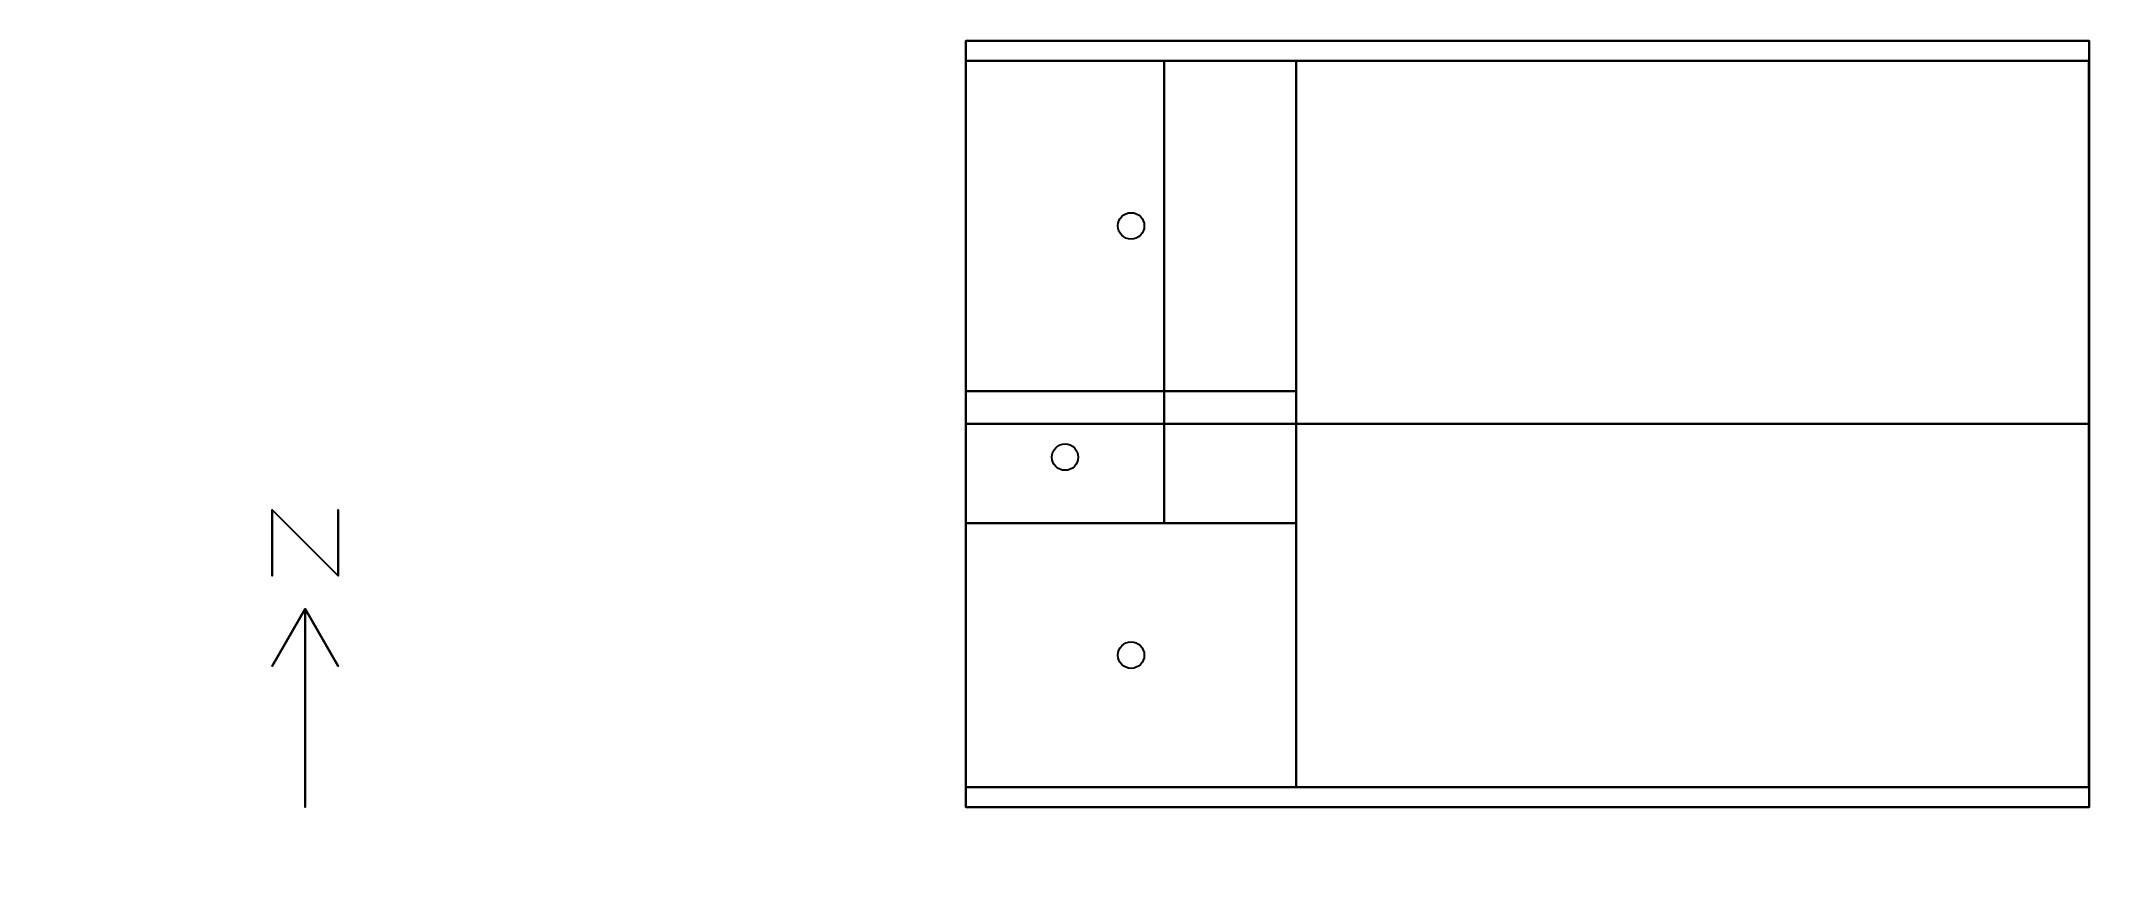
# Model space of a CAD drawing. Header units: metres. Extents: x -16.6 to 14.4, y -12.9 to -0.2.
import ezdxf

# ---------------------------------------------------------------- set-up
doc = ezdxf.new("R2010")
doc.units = ezdxf.units.M

msp = doc.modelspace()

# ---------------------------------------------------------------- linework, layer by layer
at = {"layer": '1', "color": 3}
for points in [[(-13.125, -7.3, 0.1), (-13.125, -7.3), (-13.125, -8.3), (-13.125, -8.3, 0.1)], [(-13.125, -7.3, 0.1), (-13.125, -7.3), (-12.125, -8.3), (-12.125, -8.3, 0.1)], [(-12.125, -7.3, 0.1), (-12.125, -7.3), (-12.125, -8.3), (-12.125, -8.3, 0.1)], [(-12.625, -8.8, 0.1), (-12.625, -8.8), (-13.125, -9.66603), (-13.125, -9.66603, 0.1)], [(-12.625, -8.8, 0.1), (-12.625, -8.8), (-12.625, -11.8), (-12.625, -11.8, 0.1)], [(-12.625, -8.8, 0.1), (-12.625, -8.8), (-12.125, -9.66603), (-12.125, -9.66603, 0.1)]]:
    msp.add_3dface(points, dxfattribs=at)
at = {"layer": 'BLOCK1_ZONE1', "color": 10}
msp.add_circle((-1.125, -6.501, 0.9), 0.2, dxfattribs=at)
msp.add_circle((-1.125, -6.501, 0.9), 0.2, dxfattribs=at)
at = {"layer": 'BLOCK1_ZONE1', "color": 43}
for points in [[(0.375, -5.5021, 3.5), (0.375, -5.5021), (-2.625, -5.5021), (-2.625, -5.5021, 3.5)], [(-2.625, -5.5021, 3.5), (-2.625, -5.5021), (-2.625, -7.5), (-2.625, -7.5, 3.5)], [(0.375, -7.5, 3.5), (0.375, -7.5), (0.375, -5.5021), (0.375, -5.5021, 3.5)], [(-2.625, -7.5, 3.5), (-2.625, -7.5), (0.375, -7.5), (0.375, -7.5, 3.5)]]:
    msp.add_3dface(points, dxfattribs=at)
at = {"layer": 'BLOCK1_ZONE1', "color": 8}
msp.add_3dface([(-2.625, -7.5), (-2.625, -5.5021), (0.375, -5.5021), (0.375, -7.5)], dxfattribs=at)
at = {"layer": 'BLOCK1_ZONE1', "color": 15}
msp.add_3dface([(0.375, -7.5, 3.5), (0.375, -5.5021, 3.5), (-2.625, -5.5021, 3.5), (-2.625, -7.5, 3.5)], dxfattribs=at)
at = {"layer": 'BLOCK1_ZONE1', "color": 143}
msp.add_3dface([(-2.625, -6.31969, 2.36), (-2.625, -6.31969, 0.94), (-2.625, -6.68242, 0.94), (-2.625, -6.68242, 2.36)], dxfattribs=at)
at = {"layer": 'BLOCK1_ZONE2', "color": 10}
msp.add_circle((-0.125, -9.5, 0.9), 0.2, dxfattribs=at)
msp.add_circle((-0.125, -9.5, 0.9), 0.2, dxfattribs=at)
at = {"layer": 'BLOCK1_ZONE2', "color": 43}
for points in [[(0.375, -7.5, 3.5), (0.375, -7.5), (-2.625, -7.5), (-2.625, -7.5, 3.5)], [(-2.625, -7.5, 3.5), (-2.625, -7.5), (-2.625, -11.5), (-2.625, -11.5, 3.5)], [(2.375, -7.5, 3.5), (2.375, -7.5), (0.375, -7.5), (0.375, -7.5, 3.5)], [(2.375, -11.5, 3.5), (2.375, -11.5), (2.375, -7.5), (2.375, -7.5, 3.5)], [(-2.625, -11.5, 3.5), (-2.625, -11.5), (2.375, -11.5), (2.375, -11.5, 3.5)]]:
    msp.add_3dface(points, dxfattribs=at)
at = {"layer": 'BLOCK1_ZONE2', "color": 8}
msp.add_3dface([(-2.625, -11.5), (-2.625, -7.5), (2.375, -7.5), (2.375, -11.5)], dxfattribs=at)
at = {"layer": 'BLOCK1_ZONE2', "color": 15}
msp.add_3dface([(2.375, -11.5, 3.5), (2.375, -7.5, 3.5), (-2.625, -7.5, 3.5), (-2.625, -11.5, 3.5)], dxfattribs=at)
at = {"layer": 'BLOCK1_ZONE2', "color": 143}
msp.add_3dface([(-0.3103, -11.5, 2.36), (-0.3103, -11.5, 0.94), (0.6342, -11.5, 0.94), (0.6342, -11.5, 2.36)], dxfattribs=at)
at = {"layer": 'BLOCK1_ZONE3', "color": 10}
msp.add_circle((-0.125, -3.001, 0.9), 0.2, dxfattribs=at)
msp.add_circle((-0.125, -3.001, 0.9), 0.2, dxfattribs=at)
at = {"layer": 'BLOCK1_ZONE3', "color": 43}
for points in [[(2.375, -0.5, 3.5), (2.375, -0.5), (-2.625, -0.5), (-2.625, -0.5, 3.5)], [(-2.625, -0.5, 3.5), (-2.625, -0.5), (-2.625, -5.5021), (-2.625, -5.5021, 3.5)], [(2.375, -7.5, 3.5), (2.375, -7.5), (2.375, -0.5), (2.375, -0.5, 3.5)], [(-2.625, -5.5021, 3.5), (-2.625, -5.5021), (0.375, -5.5021), (0.375, -5.5021, 3.5)], [(0.375, -5.5021, 3.5), (0.375, -5.5021), (0.375, -7.5), (0.375, -7.5, 3.5)], [(0.375, -7.5, 3.5), (0.375, -7.5), (2.375, -7.5), (2.375, -7.5, 3.5)]]:
    msp.add_3dface(points, dxfattribs=at)
at = {"layer": 'BLOCK1_ZONE3', "color": 8}
for points in [[(-2.625, -5.5021), (-2.625, -0.5), (2.375, -0.5), (2.375, -5.5021)], [(0.375, -7.5), (0.375, -5.5021), (2.375, -5.5021), (2.375, -7.5)]]:
    msp.add_3dface(points, dxfattribs=at)
at = {"layer": 'BLOCK1_ZONE3', "color": 15}
for points in [[(0.375, -5.5021, 3.5), (0.375, -0.5, 3.5), (-2.625, -0.5, 3.5), (-2.625, -5.5021, 3.5)], [(2.375, -7.5, 3.5), (2.375, -0.5, 3.5), (0.375, -0.5, 3.5), (0.375, -7.5, 3.5)]]:
    msp.add_3dface(points, dxfattribs=at)
at = {"layer": 'BLOCK1_ZONE3', "color": 143}
msp.add_3dface([(0.6342, -0.5, 2.36), (0.6342, -0.5, 0.94), (-0.3103, -0.5, 0.94), (-0.3103, -0.5, 2.36)], dxfattribs=at)
at = {"layer": 'Building Shading', "color": 195}
for points in [[(-2.625, -6, 14.3493), (-2.625, -0.2, 11.00067), (-2.625, -11.8, 11.00067)], [(-2.625, -11.8, 11.00067), (-2.625, -0.2, 11.00067), (-2.625, -6, 14.3493)], [(14.37443, -6, 14.3493), (14.37443, -0.2, 11.00067), (-2.625, -0.2, 11.00067), (-2.625, -6, 14.3493)], [(-2.625, -6, 14.3493), (-2.625, -0.2, 11.00067), (14.37443, -0.2, 11.00067), (14.37443, -6, 14.3493)], [(-2.625, -11.8, 11.00067), (-2.625, -0.2, 11.00067), (14.37443, -0.2, 11.00067), (14.37443, -11.8, 11.00067)], [(14.37443, -11.8, 11.00067), (14.37443, -0.2, 11.00067), (-2.625, -0.2, 11.00067), (-2.625, -11.8, 11.00067)], [(14.37443, -6, 14.3493), (14.37443, -11.8, 11.00067), (14.37443, -0.2, 11.00067)], [(14.37443, -0.2, 11.00067), (14.37443, -11.8, 11.00067), (14.37443, -6, 14.3493)], [(14.37443, -11.5, 11.00067), (14.37443, -0.5, 11.00067), (-2.625, -0.5, 11.00067), (-2.625, -11.5, 11.00067)], [(-2.625, -11.5, 11.00067), (-2.625, -0.5, 11.00067), (14.37443, -0.5, 11.00067), (14.37443, -11.5, 11.00067)], [(14.37443, -0.5, 11.00067), (14.37443, -0.5, 3.5), (-2.625, -0.5, 3.5), (-2.625, -0.5, 11.00067)], [(-2.625, -0.5, 11.00067), (-2.625, -0.5, 3.5), (14.37443, -0.5, 3.5), (14.37443, -0.5, 11.00067)], [(-2.625, -0.5, 11.00067), (-2.625, -0.5, 3.5), (-2.625, -11.5, 3.5), (-2.625, -11.5, 11.00067)], [(-2.625, -11.5, 11.00067), (-2.625, -11.5, 3.5), (-2.625, -0.5, 3.5), (-2.625, -0.5, 11.00067)], [(-2.625, -11.5, 3.5), (-2.625, -0.5, 3.5), (14.37443, -0.5, 3.5), (14.37443, -11.5, 3.5)], [(14.37443, -11.5, 3.5), (14.37443, -0.5, 3.5), (-2.625, -0.5, 3.5), (-2.625, -11.5, 3.5)], [(14.37071, -11.5), (14.37071, -0.5), (-2.625, -0.5), (-2.625, -11.5)], [(-2.625, -11.5), (-2.625, -0.5), (14.37071, -0.5), (14.37071, -11.5)], [(-2.625, -11.5, -1.5), (-2.625, -0.5, -1.5), (14.37071, -0.5, -1.5), (14.37071, -11.5, -1.5)], [(14.37071, -11.5, -1.5), (14.37071, -0.5, -1.5), (-2.625, -0.5, -1.5), (-2.625, -11.5, -1.5)], [(14.37071, -0.5), (14.37071, -0.5, -1.5), (-2.625, -0.5, -1.5), (-2.625, -0.5)], [(-2.625, -0.5), (-2.625, -0.5, -1.5), (14.37071, -0.5, -1.5), (14.37071, -0.5)], [(-2.625, -0.5), (-2.625, -0.5, -1.5), (-2.625, -11.5, -1.5), (-2.625, -11.5)], [(-2.625, -11.5), (-2.625, -11.5, -1.5), (-2.625, -0.5, -1.5), (-2.625, -0.5)], [(14.37071, -11.5, 3.5), (14.37071, -0.5, 3.5), (2.375, -0.5, 3.5), (2.375, -11.5, 3.5)], [(2.375, -11.5, 3.5), (2.375, -0.5, 3.5), (14.37071, -0.5, 3.5), (14.37071, -11.5, 3.5)], [(14.37071, -0.5, 3.5), (14.37071, -0.5), (2.375, -0.5), (2.375, -0.5, 3.5)], [(2.375, -0.5, 3.5), (2.375, -0.5), (14.37071, -0.5), (14.37071, -0.5, 3.5)], [(2.375, -11.5), (2.375, -0.5), (14.37071, -0.5), (14.37071, -11.5)], [(14.37071, -11.5), (14.37071, -0.5), (2.375, -0.5), (2.375, -11.5)], [(2.375, -0.5, 3.5), (2.375, -0.5), (2.375, -11.5), (2.375, -11.5, 3.5)], [(2.375, -11.5, 3.5), (2.375, -11.5), (2.375, -0.5), (2.375, -0.5, 3.5)], [(14.37071, -11.5, 3.5), (14.37071, -11.5), (14.37071, -0.5), (14.37071, -0.5, 3.5)], [(14.37071, -0.5, 3.5), (14.37071, -0.5), (14.37071, -11.5), (14.37071, -11.5, 3.5)], [(14.37071, -11.5), (14.37071, -11.5, -1.5), (14.37071, -0.5, -1.5), (14.37071, -0.5)], [(14.37071, -0.5), (14.37071, -0.5, -1.5), (14.37071, -11.5, -1.5), (14.37071, -11.5)], [(14.37443, -11.5, 11.00067), (14.37443, -11.5, 3.5), (14.37443, -0.5, 3.5), (14.37443, -0.5, 11.00067)], [(14.37443, -0.5, 11.00067), (14.37443, -0.5, 3.5), (14.37443, -11.5, 3.5), (14.37443, -11.5, 11.00067)], [(-2.625, -6, 14.3493), (-2.625, -11.8, 11.00067), (14.37443, -11.8, 11.00067), (14.37443, -6, 14.3493)], [(14.37443, -6, 14.3493), (14.37443, -11.8, 11.00067), (-2.625, -11.8, 11.00067), (-2.625, -6, 14.3493)], [(-2.625, -11.5, 11.00067), (-2.625, -11.5, 3.5), (14.37443, -11.5, 3.5), (14.37443, -11.5, 11.00067)], [(14.37443, -11.5, 11.00067), (14.37443, -11.5, 3.5), (-2.625, -11.5, 3.5), (-2.625, -11.5, 11.00067)], [(-2.625, -11.5), (-2.625, -11.5, -1.5), (14.37071, -11.5, -1.5), (14.37071, -11.5)], [(14.37071, -11.5), (14.37071, -11.5, -1.5), (-2.625, -11.5, -1.5), (-2.625, -11.5)], [(2.375, -11.5, 3.5), (2.375, -11.5), (14.37071, -11.5), (14.37071, -11.5, 3.5)], [(14.37071, -11.5, 3.5), (14.37071, -11.5), (2.375, -11.5), (2.375, -11.5, 3.5)]]:
    msp.add_3dface(points, dxfattribs=at)

doc.saveas('drawing.dxf')
